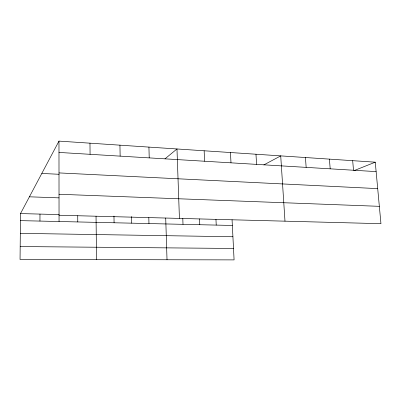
<?xml version="1.0" encoding="UTF-8"?>
<svg xmlns="http://www.w3.org/2000/svg" width="401" height="401" viewBox="0 0 401 401"><rect width="100%" height="100%" fill="white"/><g stroke="black" fill="none" stroke-linecap="round" stroke-linejoin="round"><path stroke-width="0.6" d="M39.95 221.076L39.98 214.089M58.972 141.107L59.042 215.247L380.95 223.683L375.256 162.179L58.972 141.107L20.511 213.573L20.05 259.452L234.084 259.893L232.064 219.763M164.976 158.846L176.981 148.966L179.427 218.4M263.878 164.896L280.72 155.884L284.986 221.167M353.993 170.646L375.256 162.179M20.18 246.55L233.507 248.46M20.311 233.352L232.921 236.75M20.441 220.635L232.354 225.462M20.511 213.573L59.047 214.595L59.052 221.512M29.408 196.806L59.032 197.863M59.022 194.264L379.341 206.33M41.809 173.448L59.097 174.285M59.002 172.911L377.702 188.625M58.982 152.435L376.128 171.608M352.68 160.676L353.502 170.24M329.416 159.127L330.188 168.831M305.442 157.528L306.153 167.377M255.978 154.235L256.57 164.38M230.465 152.53L230.991 162.836M215.959 219.342L216.224 225.096M204.149 150.781L204.6 161.237M199.538 218.911L199.778 224.72M182.791 218.47L183.006 224.339M165.713 218.024L167.022 259.758M148.926 147.097L149.217 157.889M148.806 217.578L148.966 223.563M131.548 216.52L131.693 223.172M119.939 145.167L120.145 156.134M113.969 216.054L114.079 222.771M96.039 216.194L96.536 259.612M89.969 143.172L90.08 154.315M77.729 215.713L77.769 221.938"/></g></svg>
